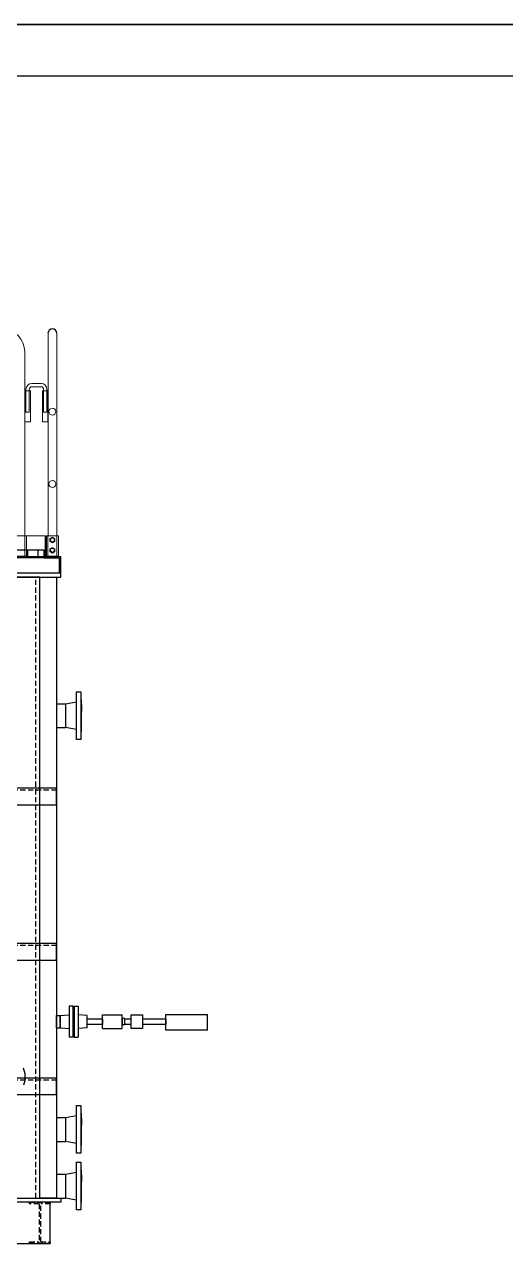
# Model space of a CAD drawing. Header units: millimetres. Extents: x 115735 to 194929, y 30422 to 45272.
# Drawn here: x 185635 to 187961, y 39381 to 45272 of the extents above; entities that cross this region are included whole.
import ezdxf

# ---------------------------------------------------------------- set-up
doc = ezdxf.new("R2010")
doc.units = ezdxf.units.MM
doc.linetypes.add('DASHED2', pattern=[0.375, 0.25, -0.125])
doc.layers.add('09图框与明细表层', color=4, linetype='Continuous')
doc.layers.add('ST_GL_WELDING SYMBOL', color=6, linetype='Continuous', lineweight=13)
doc.layers.add('ST_MA_EQUI', color=7, linetype='Continuous', lineweight=15)

msp = doc.modelspace()

# ---------------------------------------------------------------- linework, layer by layer
at = {"color": 8}
for p, q in [((185740.6, 42800.8), (185740.6, 42700.8)), ((185730.6, 42730.8), (181850.6, 42730.8)), ((185650.6, 42730.8), (185650.6, 42700.8)), ((185700.6, 42730.8), (185700.6, 42700.8)), ((185730.6, 42700.8), (185730.6, 42730.8)), ((181770.6, 42700.8), (185810.6, 42700.8)), ((185803.6, 42693.8), (181777.6, 42693.8)), ((181850.6, 42700.8), (185730.6, 42700.8)), ((185645.6, 42700.8), (185585.6, 42700.8)), ((185730.6, 42700.8), (185730.6, 42693.8)), ((185730.6, 42700.8), (185810.6, 42700.8)), ((185730.6, 42693.8), (185803.6, 42693.8)), ((185800.6, 42700.8), (185740.6, 42700.8)), ((185803.6, 42693.8), (185803.6, 42620.8)), ((185810.6, 42620.8), (185810.6, 42700.8)), ((185810.6, 42620.8), (181770.6, 42620.8)), ((181770.6, 42600.8), (185810.6, 42600.8)), ((185710.6, 42600.8), (181870.6, 42600.8)), ((185710.6, 39600.8), (185710.6, 42600.8)), ((185710.6, 42600.8), (185790.6, 42600.8)), ((185710.6, 39600.8), (185710.6, 42600.8)), ((185790.6, 42600.8), (185790.6, 39600.8)), ((185810.6, 42600.8), (185810.6, 42620.8)), ((185790.6, 41987.8), (185790.6, 41873.8)), ((185910.6, 41853.3), (185908.6, 41853.3)), ((185790.6, 41580.8), (181790.6, 41580.8)), ((185790.6, 41500.8), (185790.6, 41580.8)), ((181790.6, 41500.8), (185790.6, 41500.8)), ((185790.6, 40830.8), (181790.6, 40830.8)), ((185790.6, 40750.8), (185790.6, 40830.8)), ((181790.6, 40750.8), (185790.6, 40750.8)), ((185938.2, 40440), (185938.2, 40465.9)), ((185790.6, 40180.8), (181790.6, 40180.8)), ((185790.6, 40100.8), (185790.6, 40180.8)), ((181790.6, 40100.8), (185790.6, 40100.8)), ((185790.6, 39988.8), (185790.6, 39874.8)), ((185910.6, 39854.3), (185908.6, 39854.3)), ((185790.6, 39714.8), (185790.6, 39600.8)), ((181770.6, 39600.8), (185810.6, 39600.8)), ((181870.6, 39600.8), (185710.6, 39600.8)), ((185790.6, 39600.8), (185710.6, 39600.8)), ((185810.6, 39600.8), (185810.6, 39580.8)), ((185810.6, 39580.8), (181770.6, 39580.8)), ((185760.3, 39380.8), (185760.3, 39580.8)), ((185910.6, 39580.3), (185908.6, 39580.3)), ((181820.3, 39380.8), (185760.3, 39380.8))]:
    msp.add_line(p, q, dxfattribs=at)
at = {"color": 8, "linetype": 'DASHED2', "ltscale": 100}
for p, q in [((185690.6, 42600.8), (181890.6, 42600.8)), ((185690.6, 39600.8), (185690.6, 42600.8)), ((181790.6, 41572.8), (185790.6, 41572.8)), ((181790.6, 40822.8), (185790.6, 40822.8)), ((181790.6, 40172.8), (185790.6, 40172.8)), ((181890.6, 39600.8), (185690.6, 39600.8)), ((185660.3, 39572.8), (185660.3, 39580.8)), ((185660.3, 39580.8), (185760.3, 39580.8)), ((185706.3, 39572.8), (185660.3, 39572.8)), ((185706.3, 39572.8), (185706.3, 39388.8)), ((185714.3, 39388.8), (185714.3, 39572.8)), ((185760.3, 39572.8), (185714.3, 39572.8)), ((185760.3, 39580.8), (185760.3, 39572.8)), ((185660.3, 39380.8), (185660.3, 39388.8)), ((185660.3, 39388.8), (185706.3, 39388.8)), ((185760.3, 39380.8), (185660.3, 39380.8)), ((185714.3, 39388.8), (185760.3, 39388.8)), ((185760.3, 39388.8), (185760.3, 39380.8))]:
    msp.add_line(p, q, dxfattribs=at)
at = {"color": 8, "lineweight": -3, "ltscale": 10}
for p, q in [((185886.6, 41816.8), (185886.6, 42046.8)), ((185886.6, 42046.8), (185908.6, 42046.8)), ((185908.6, 42046.8), (185908.6, 41816.8)), ((185910.6, 42010.3), (185908.6, 42010.3)), ((185910.6, 41853.3), (185910.6, 42010.3)), ((185910.6, 41853.3), (185910.6, 42010.3)), ((185833.6, 41987.8), (185790.6, 41987.8)), ((185886.6, 41997.3), (185833.6, 41987.8)), ((185833.6, 41987.8), (185833.6, 41873.8)), ((185910.6, 41873.8), (185910.6, 41987.8)), ((185910.6, 41985.7), (185910.6, 41951.7)), ((185790.6, 41873.8), (185833.6, 41873.8)), ((185886.6, 41864.3), (185833.6, 41873.8)), ((185908.6, 41816.8), (185886.6, 41816.8)), ((185790.6, 40483.2), (185807.8, 40483.2)), ((185807.8, 40483.2), (185851.3, 40486)), ((185807.8, 40483.2), (185807.8, 40479.8)), ((185807.8, 40479.8), (185807.8, 40483.2)), ((185807.8, 40477.6), (185807.8, 40480.4)), ((185807.8, 40479.8), (185807.8, 40476.5)), ((185807.8, 40476.5), (185807.8, 40479.8)), ((185807.8, 40476.5), (185807.8, 40473.1)), ((185807.8, 40473.1), (185807.8, 40476.5)), ((185807.8, 40473.1), (185807.8, 40469.7)), ((185807.8, 40469.7), (185807.8, 40473.1)), ((185807.8, 40469.2), (185807.8, 40472)), ((185851.3, 40528.1), (185851.3, 40523.9)), ((185870.9, 40528.1), (185851.3, 40528.1)), ((185851.3, 40523.9), (185851.3, 40511.2)), ((185851.3, 40511.2), (185851.3, 40490.2)), ((185851.3, 40490.2), (185851.3, 40466.4)), ((185870.9, 40523.9), (185870.9, 40528.1)), ((185870.9, 40511.2), (185870.9, 40523.9)), ((185870.9, 40490.2), (185870.9, 40511.2)), ((185875.1, 40505.6), (185870.9, 40505.6)), ((185870.9, 40466.4), (185870.9, 40490.2)), ((185875.1, 40528.1), (185894.7, 40528.1)), ((185875.1, 40523.9), (185875.1, 40528.1)), ((185875.1, 40528.1), (185893.3, 40528.1)), ((185875.1, 40523.9), (185875.1, 40511.2)), ((185875.1, 40511.2), (185875.1, 40490.2)), ((185875.1, 40490.2), (185875.1, 40466.4)), ((185894.7, 40528.1), (185894.7, 40523.9)), ((185894.7, 40523.9), (185894.7, 40511.2)), ((185894.7, 40511.2), (185894.7, 40490.2)), ((185894.7, 40490.2), (185894.7, 40466.4)), ((185938.2, 40483.2), (185894.7, 40486)), ((185938.2, 40479.8), (185938.2, 40483.2)), ((185938.2, 40476.5), (185938.2, 40479.8)), ((185938.2, 40473.1), (185938.2, 40476.5)), ((185938.2, 40469.7), (185938.2, 40473.1)), ((186013.2, 40485.9), (186107.3, 40485.9)), ((186013.2, 40420), (186013.2, 40485.9)), ((186107.3, 40420), (186107.3, 40485.9)), ((186150.5, 40420.6), (186150.5, 40486.6)), ((186150.5, 40486.6), (186206.2, 40486.6)), ((186206.2, 40486.6), (186206.2, 40420.6)), ((186318.6, 40488.5), (186519.5, 40488.5)), ((186318.6, 40412.2), (186318.6, 40488.5)), ((186318.6, 40412.2), (186318.6, 40488.5)), ((186519.5, 40412.2), (186519.5, 40488.5)), ((185790.6, 40422.9), (185807.8, 40422.9)), ((185807.8, 40469.7), (185807.8, 40466.4)), ((185807.8, 40466.4), (185807.8, 40469.7)), ((185807.8, 40466.4), (185807.8, 40463)), ((185807.8, 40463), (185807.8, 40466.4)), ((185807.8, 40463), (185807.8, 40459.7)), ((185807.8, 40459.7), (185807.8, 40463)), ((185807.8, 40459.4), (185807.8, 40460.8)), ((185807.8, 40459.7), (185807.8, 40456.3)), ((185807.8, 40456.3), (185807.8, 40459.7)), ((185807.8, 40456.6), (185807.8, 40459.4)), ((185807.8, 40456.3), (185807.8, 40452.9)), ((185807.8, 40452.9), (185807.8, 40456.3)), ((185807.8, 40452.9), (185807.8, 40449.6)), ((185807.8, 40449.6), (185807.8, 40452.9)), ((185807.8, 40446.8), (185807.8, 40449.6)), ((185807.8, 40434.1), (185807.8, 40446.8)), ((185807.8, 40444), (185807.8, 40438.3)), ((185807.8, 40438.3), (185807.8, 40444)), ((185807.8, 40432.7), (185807.8, 40434.1)), ((185807.8, 40432.7), (185807.8, 40422.9)), ((185807.8, 40422.9), (185807.8, 40432.7)), ((185807.8, 40427.1), (185807.8, 40428.5)), ((185807.8, 40422.9), (185851.3, 40420.1)), ((185851.3, 40466.4), (185851.3, 40439.7)), ((185851.3, 40439.7), (185851.3, 40415.9)), ((185851.3, 40415.9), (185851.3, 40396.3)), ((185870.9, 40439.7), (185870.9, 40466.4)), ((185870.9, 40415.9), (185870.9, 40439.7)), ((185870.9, 40396.3), (185870.9, 40415.9)), ((185875.1, 40466.4), (185875.1, 40439.7)), ((185875.1, 40439.7), (185875.1, 40415.9)), ((185875.1, 40415.9), (185875.1, 40396.3)), ((185894.7, 40466.4), (185894.7, 40439.7)), ((185894.7, 40439.7), (185894.7, 40415.9)), ((185938.2, 40422.9), (185894.7, 40420.1)), ((185894.7, 40415.9), (185894.7, 40396.3)), ((185938.2, 40466.4), (185938.2, 40469.7)), ((185938.2, 40463), (185938.2, 40466.4)), ((186013.2, 40465.9), (185938.2, 40465.9)), ((185938.2, 40459.7), (185938.2, 40463)), ((185938.2, 40456.3), (185938.2, 40459.7)), ((185938.2, 40452.9), (185938.2, 40456.3)), ((185938.2, 40422.9), (185938.2, 40452.9)), ((186013.2, 40440), (185938.2, 40440)), ((186013.2, 40465.9), (186013.2, 40463.3)), ((186013.2, 40463.3), (186013.2, 40460.7)), ((186013.2, 40460.7), (186013.2, 40458.1)), ((186013.2, 40458.1), (186013.2, 40455.5)), ((186013.2, 40455.5), (186013.2, 40452.9)), ((186013.2, 40452.9), (186013.2, 40450.3)), ((186013.2, 40450.3), (186013.2, 40447.7)), ((186013.2, 40447.7), (186013.2, 40445.2)), ((186013.2, 40445.2), (186013.2, 40442.6)), ((186013.2, 40442.6), (186013.2, 40440)), ((186013.2, 40420), (186107.3, 40420)), ((186120.9, 40468.6), (186107.3, 40468.6)), ((186107.3, 40468.6), (186107.3, 40465.9)), ((186107.3, 40465.9), (186107.3, 40457.7)), ((186107.3, 40457.7), (186107.3, 40448.2)), ((186107.3, 40448.2), (186107.3, 40440)), ((186107.3, 40440), (186107.3, 40437.2)), ((186120.9, 40437.2), (186107.3, 40437.2)), ((186120.9, 40465.9), (186120.9, 40468.6)), ((186120.9, 40457.7), (186120.9, 40465.9)), ((186150.5, 40465.9), (186120.9, 40465.9)), ((186120.9, 40448.2), (186120.9, 40457.7)), ((186120.9, 40440), (186120.9, 40448.2)), ((186120.9, 40440), (186120.9, 40437.2)), ((186150.5, 40440), (186120.9, 40440)), ((186206.2, 40420.6), (186150.5, 40420.6)), ((186318.6, 40465.9), (186206.2, 40465.9)), ((186318.6, 40440), (186206.2, 40440)), ((186318.6, 40465.9), (186318.6, 40463.3)), ((186318.6, 40463.3), (186318.6, 40460.7)), ((186318.6, 40460.7), (186318.6, 40458.1)), ((186318.6, 40458.1), (186318.6, 40455.5)), ((186318.6, 40455.5), (186318.6, 40452.9)), ((186318.6, 40452.9), (186318.6, 40450.3)), ((186318.6, 40450.3), (186318.6, 40447.7)), ((186318.6, 40447.7), (186318.6, 40445.2)), ((186318.6, 40445.2), (186318.6, 40442.6)), ((186318.6, 40442.6), (186318.6, 40440)), ((186519.5, 40412.2), (186318.6, 40412.2)), ((186323.1, 40412.2), (186318.6, 40412.2)), ((185851.3, 40396.3), (185851.3, 40382.3)), ((185851.3, 40382.3), (185851.3, 40378.1)), ((185870.9, 40378.1), (185851.3, 40378.1)), ((185870.9, 40401.9), (185875.1, 40401.9)), ((185870.9, 40382.3), (185870.9, 40396.3)), ((185870.9, 40382.3), (185870.9, 40378.1)), ((185875.1, 40396.3), (185875.1, 40382.3)), ((185875.1, 40382.3), (185875.1, 40378.1)), ((185875.1, 40382.3), (185875.1, 40378.1)), ((185875.1, 40378.1), (185894.7, 40378.1)), ((185875.1, 40378.1), (185893.3, 40378.1)), ((185894.7, 40396.3), (185894.7, 40382.3)), ((185894.7, 40382.3), (185894.7, 40378.1)), ((185886.6, 39817.8), (185886.6, 40047.8)), ((185886.6, 40047.8), (185908.6, 40047.8)), ((185908.6, 40047.8), (185908.6, 39817.8)), ((185910.6, 40011.3), (185908.6, 40011.3)), ((185910.6, 39854.3), (185910.6, 40011.3)), ((185910.6, 39854.3), (185910.6, 40011.3)), ((185833.6, 39988.8), (185790.6, 39988.8)), ((185886.6, 39998.3), (185833.6, 39988.8)), ((185833.6, 39988.8), (185833.6, 39874.8)), ((185910.6, 39874.8), (185910.6, 39988.8)), ((185910.6, 39986.7), (185910.6, 39952.7)), ((185790.6, 39874.8), (185833.6, 39874.8)), ((185886.6, 39865.3), (185833.6, 39874.8)), ((185908.6, 39817.8), (185886.6, 39817.8)), ((185886.6, 39543.8), (185886.6, 39773.8)), ((185886.6, 39773.8), (185908.6, 39773.8)), ((185908.6, 39773.8), (185908.6, 39543.8)), ((185833.6, 39714.8), (185790.6, 39714.8)), ((185886.6, 39724.3), (185833.6, 39714.8)), ((185833.6, 39714.8), (185833.6, 39600.8)), ((185910.6, 39737.3), (185908.6, 39737.3)), ((185910.6, 39580.3), (185910.6, 39737.3)), ((185910.6, 39580.3), (185910.6, 39737.3)), ((185910.6, 39600.8), (185910.6, 39714.8)), ((185910.6, 39712.7), (185910.6, 39678.7)), ((185790.6, 39600.8), (185833.6, 39600.8)), ((185886.6, 39591.3), (185833.6, 39600.8)), ((185908.6, 39543.8), (185886.6, 39543.8))]:
    msp.add_line(p, q, dxfattribs=at)
at = {"color": 8, "ltscale": 10}
msp.add_line((185790.6, 40422.9), (185790.6, 40483.2), dxfattribs=at)
at = {"color": 0, "lineweight": -3, "ltscale": 10}
for p, q in [((185638.9, 40201.7), (185630.8, 40229)), ((185638.9, 40173.1), (185638.9, 40201.7)), ((185638.9, 40173.1), (185630.8, 40145.8))]:
    msp.add_line(p, q, dxfattribs=at)
at = {"color": 8}
msp.add_arc((185770.6, 43779.5), 21.3, 0, 180, dxfattribs=at)
msp.add_arc((185770.6, 43779.5), 21.3, 0, 180, dxfattribs=at)
at = {"layer": '09图框与明细表层'}
for p, q in [((173903.9, 45271.8), (194928.9, 45271.8)), ((194928.9, 45271.8), (173903.9, 45271.8))]:
    msp.add_line(p, q, dxfattribs=at)
at = {"layer": '09图框与明细表层', "color": 4}
msp.add_line((194678.9, 45021.8), (174528.9, 45021.8), dxfattribs=at)
msp.add_line((194678.9, 45021.8), (174528.9, 45021.8), dxfattribs=at)
at = {"layer": 'ST_GL_WELDING SYMBOL', "color": 8, "ltscale": 2}
for p, q in [((185642.9, 43500.8), (185642.9, 43398.8)), ((185658.9, 43398.8), (185658.9, 43500.8)), ((185728.2, 43398.8), (185728.2, 43500.8)), ((185744.2, 43500.8), (185744.2, 43398.8))]:
    msp.add_line(p, q, dxfattribs=at)
at = {"layer": 'ST_GL_WELDING SYMBOL', "color": 8}
for p, q in [((185642.9, 43398.8), (185658.9, 43398.8)), ((185744.2, 43398.8), (185728.2, 43398.8))]:
    msp.add_line(p, q, dxfattribs=at)
at = {"layer": 'ST_GL_WELDING SYMBOL', "color": 8, "ltscale": 3}
for p, q in [((185636.9, 42800.8), (185636.9, 42700.8)), ((185749.3, 42800.8), (185749.3, 42700.8)), ((185749.3, 42800.8), (185749.3, 42700.8)), ((185749.3, 42800.8), (185749.3, 42700.8)), ((185791.9, 42800.8), (185791.9, 42700.8)), ((185791.9, 42800.8), (185791.9, 42700.8)), ((185791.9, 42800.8), (185791.9, 42700.8))]:
    msp.add_line(p, q, dxfattribs=at)
for centre in [(185770.6, 43400.8), (185770.6, 43400.8), (185770.6, 43050.8), (185770.6, 43050.8)]:
    msp.add_circle(centre, 17, dxfattribs=at)
at = {"layer": 'ST_GL_WELDING SYMBOL', "color": 8}
for centre in [(185770.6, 42780.8), (185770.6, 42730.8), (185770.6, 42730.8)]:
    msp.add_circle(centre, 9, dxfattribs=at)
at = {"layer": 'ST_MA_EQUI', "color": 8}
for p, q in [((185749.4, 43779.5), (185749.4, 43776.7)), ((185749.4, 43776.7), (185749.4, 43400.8)), ((185791.9, 43779.5), (185791.9, 42800.8)), ((185791.9, 43779.5), (185791.9, 42800.8)), ((185636.9, 43689.5), (185636.9, 42800.8)), ((185749.4, 43666.8), (185749.4, 43417.8)), ((185717.2, 43536.8), (185670.9, 43536.8)), ((185636.9, 43500.8), (185664, 43500.8)), ((185636.9, 43350.8), (185636.9, 43500.8)), ((185642.9, 43508.8), (185642.9, 43500.8)), ((185658.9, 43500.8), (185658.9, 43508.8)), ((185664, 43500.8), (185664, 43350.8)), ((185717.2, 43520.8), (185670.9, 43520.8)), ((185749.3, 43500.8), (185722.3, 43500.8)), ((185722.3, 43500.8), (185722.3, 43350.8)), ((185728.2, 43500.8), (185728.2, 43508.8)), ((185744.2, 43508.8), (185744.2, 43500.8)), ((185749.3, 43350.8), (185749.3, 43500.8)), ((185749.4, 43400.8), (185749.4, 43050.8)), ((185664, 43350.8), (185636.9, 43350.8)), ((185722.3, 43350.8), (185749.3, 43350.8)), ((185749.4, 43050.8), (185749.4, 42800.8)), ((185735.6, 42800.8), (181845.6, 42800.8)), ((185585.6, 42800.8), (185645.6, 42800.8)), ((185645.6, 42800.8), (185645.6, 42700.8)), ((185735.6, 42700.8), (185735.6, 42800.8)), ((185740.6, 42800.8), (185740.6, 42700.8)), ((185800.6, 42800.8), (185740.6, 42800.8)), ((185740.6, 42800.8), (185740.6, 42700.8)), ((185740.6, 42800.8), (185800.6, 42800.8)), ((185758.9, 42787.6), (185770.6, 42794.3)), ((185758.9, 42774.1), (185758.9, 42787.6)), ((185770.6, 42767.3), (185758.9, 42774.1)), ((185770.6, 42794.3), (185782.3, 42787.6)), ((185782.3, 42774.1), (185770.6, 42767.3)), ((185782.3, 42787.6), (185782.3, 42774.1)), ((185800.6, 42700.8), (185800.6, 42800.8)), ((185800.6, 42800.8), (185800.6, 42700.8)), ((185758.9, 42737.6), (185770.6, 42744.3)), ((185758.9, 42737.6), (185770.6, 42744.3)), ((185770.6, 42744.3), (185758.9, 42737.6)), ((185758.9, 42724.1), (185758.9, 42737.6)), ((185758.9, 42724.1), (185758.9, 42737.6)), ((185758.9, 42737.6), (185758.9, 42724.1)), ((185770.6, 42717.3), (185758.9, 42724.1)), ((185770.6, 42717.3), (185758.9, 42724.1)), ((185758.9, 42724.1), (185770.6, 42717.3)), ((185770.6, 42744.3), (185782.3, 42737.6)), ((185770.6, 42744.3), (185782.3, 42737.6)), ((185782.3, 42737.6), (185770.6, 42744.3)), ((185782.3, 42724.1), (185770.6, 42717.3)), ((185782.3, 42724.1), (185770.6, 42717.3)), ((185770.6, 42717.3), (185782.3, 42724.1)), ((185782.3, 42737.6), (185782.3, 42724.1)), ((185782.3, 42737.6), (185782.3, 42724.1)), ((185782.3, 42724.1), (185782.3, 42737.6)), ((181845.6, 42700.8), (185735.6, 42700.8))]:
    msp.add_line(p, q, dxfattribs=at)
for centre, radius, start, end in [((185525.9, 43689.5), 111, 0, 90), ((185670.9, 43508.8), 28, 90, 180), ((185716.2, 43508.8), 28, 0, 90), ((185670.9, 43508.8), 12, 90, 180), ((185716.2, 43508.8), 12, 0, 90)]:
    msp.add_arc(centre, radius, start, end, dxfattribs=at)

doc.saveas('drawing.dxf')
